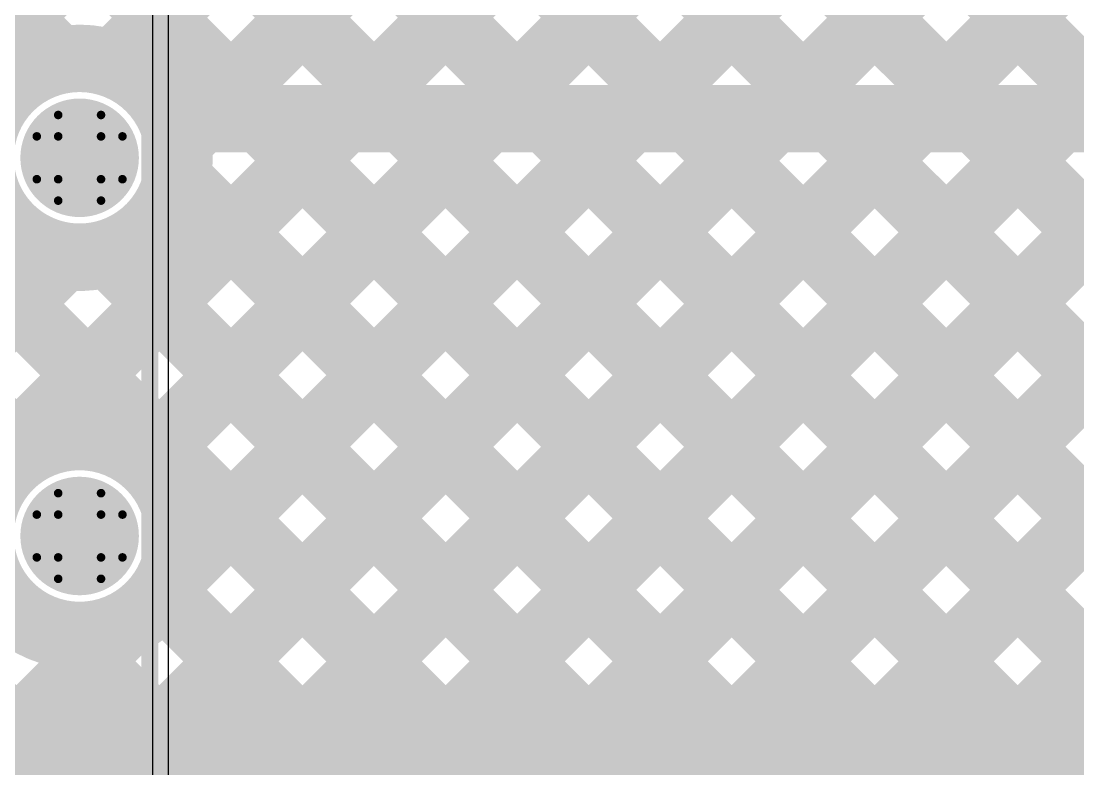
# Model space of a CAD drawing. Header units: millimetres. Extents: x 13 to 259, y -2 to 326.
# Drawn here: x 101 to 107.27, y 82.09 to 86.53 of the extents above; entities that cross this region are included whole.
import ezdxf

# ---------------------------------------------------------------- set-up
doc = ezdxf.new("R2010")
doc.units = ezdxf.units.MM
for name, color, linetype in [('BottomLayer', 5, 'Continuous'), ('BottomSolder', 6, 'Continuous'), ('ConnectLayer', 7, 'Continuous'), ('DrillDrawing', 1, 'Continuous'), ('Mechanical34', 56, 'Continuous'), ('MidLayer1', 16, 'Continuous'), ('MidLayer2', 76, 'Continuous'), ('MidLayer3', 90, 'Continuous'), ('MidLayer4', 156, 'Continuous'), ('MidLayer5', 130, 'Continuous'), ('MidLayer6', 216, 'Continuous'), ('MultiLayer', 9, 'Continuous'), ('TopLayer', 1, 'Continuous'), ('TopSolder', 216, 'Continuous')]:
    doc.layers.add(name, color=color, linetype=linetype)

msp = doc.modelspace()

# ---------------------------------------------------------------- linework, layer by layer
at = {"layer": 'BottomLayer', "const_width": 0.25}
for points in [[(101.225, 85.7185, 1), (101.475, 85.7185, 1)], [(101.225, 83.475, 1), (101.475, 83.475, 1)]]:
    msp.add_lwpolyline(points, format="xyb", close=True, dxfattribs=at)
at = {"layer": 'BottomSolder', "const_width": 0.3516}
for points in [[(101.1742, 85.7185, 1), (101.5258, 85.7185, 1)], [(101.1742, 83.475, 1), (101.5258, 83.475, 1)]]:
    msp.add_lwpolyline(points, format="xyb", close=True, dxfattribs=at)
at = {"layer": 'ConnectLayer'}
msp.add_line((101.8751, 126.825), (101.875, 76.8), dxfattribs=at)
at = {"layer": 'ConnectLayer', "const_width": 0.4}
for points in [[(102.1605, 79.2502), (131.7888, 108.8785)], [(102.1605, 79.2502), (131.7888, 108.8785)], [(102.1717, 78.4129), (131.6469, 107.8881)], [(102.1717, 78.4129), (131.6469, 107.8881)], [(102.4287, 77.8214), (124.7282, 100.1209)], [(102.4287, 77.8214), (124.7282, 100.1209)], [(89.4907, 72.5202), (113.0827, 96.1121)], [(89.4907, 72.5202), (113.0827, 96.1121)], [(101.7383, 83.9192), (113.9397, 96.1206)], [(101.7383, 83.9192), (113.9397, 96.1206)], [(101.9328, 85.8108), (112.2337, 96.1116)], [(101.9328, 85.8108), (112.2337, 96.1116)], [(103.1468, 77.6909), (121.4747, 96.0189)], [(103.1468, 77.6909), (121.4747, 96.0189)], [(101.8767, 83.2091), (113.9469, 95.2793)], [(101.8767, 83.2091), (113.9469, 95.2793)], [(100.5867, 81.0706), (114.569, 95.0528)], [(100.5867, 81.0706), (114.569, 95.0528)], [(101.945, 79.8833), (116.8273, 94.7656)], [(101.945, 79.8833), (116.8273, 94.7656)], [(99.3205, 82.35), (111.0205, 94.05)], [(101.7383, 83.9193), (111.8691, 94.05)], [(101.8661, 82.35), (113.5661, 94.05)], [(101.8768, 83.2092), (112.7176, 94.05)], [(101.7125, 81.3478), (113.9905, 93.6259)], [(101.7125, 81.3478), (113.9905, 93.6259)], [(102.7147, 82.35), (113.9905, 93.6259)], [(101.9102, 80.697), (114.7381, 93.5249)], [(101.9102, 80.697), (114.7381, 93.5249)], [(103.5632, 82.35), (114.4714, 93.2582)], [(104.4117, 82.35), (115.2667, 93.205)], [(105.2602, 82.35), (116.1152, 93.205)], [(106.1088, 82.35), (116.9638, 93.205)], [(106.9573, 82.35), (117.8123, 93.205)], [(101.5479, 86.2744), (107.6577, 92.3842)], [(101.5479, 86.2744), (107.6577, 92.3842)], [(102.0384, 91.4257), (121.5796, 71.8845)], [(102.0384, 91.4257), (121.5796, 71.8845)], [(101.7373, 90.8783), (114.7293, 77.8863)], [(101.7373, 90.8783), (114.7293, 77.8863)], [(101.3245, 90.4425), (114.2478, 77.5192)], [(101.3245, 90.4425), (114.2478, 77.5192)], [(100.8025, 90.1161), (119.2042, 71.7144)], [(100.8025, 90.1161), (119.2042, 71.7144)], [(100.1477, 89.9223), (112.2056, 77.8644)], [(100.1477, 89.9223), (112.2056, 77.8644)], [(98.1141, 89.4104), (101.2285, 86.2959)], [(98.1141, 89.4104), (101.2285, 86.2959)], [(104.9614, 88.5027), (111.114, 82.35)], [(104.5371, 88.0784), (110.2655, 82.35)], [(99.8493, 87.675), (101.2285, 86.2959)], [(101.5479, 86.2744), (102.9485, 87.675)], [(101.9328, 85.8108), (103.797, 87.675)], [(102.3949, 87.675), (107.7199, 82.35)], [(103.2435, 87.675), (108.5685, 82.35)], [(104.092, 87.675), (109.417, 82.35)], [(98.187, 87.6403), (113.1386, 72.6887)], [(98.187, 87.6403), (113.1386, 72.6887)], [(101.9364, 87.285), (106.8714, 82.35)], [(101.9365, 87.285), (111.8001, 77.4214)], [(101.9365, 87.285), (111.8001, 77.4214)], [(98.6455, 87.1818), (103.4773, 82.35)], [(97.8245, 87.1544), (101.0169, 83.9619)], [(97.8245, 87.1544), (101.0169, 83.9619)], [(101.5702, 86.8026), (106.0229, 82.35)], [(101.5703, 86.8027), (116.8879, 71.4851)], [(101.5703, 86.8027), (116.8879, 71.4851)], [(87.012, 72.587), (101.2035, 86.7785)], [(87.012, 72.587), (101.2035, 86.7785)], [(98.3703, 83.9453), (101.2035, 86.7785)], [(98.3703, 83.9453), (101.2035, 86.7785)], [(98.3703, 86.6085), (101.0169, 83.9619)], [(96.3356, 79.365), (102.9206, 85.95)], [(98.95, 85.95), (100.8074, 85.95)], [(99.0288, 85.95), (101.0169, 83.9619)], [(99.8774, 85.95), (106.4624, 79.365)], [(100.5867, 81.0706), (105.4661, 85.95)], [(101.7125, 81.3478), (106.3147, 85.95)], [(101.7383, 83.9192), (103.7691, 85.95)], [(101.8767, 83.2091), (104.6176, 85.95)], [(101.8927, 85.95), (119.1177, 85.95)], [(101.9102, 80.697), (107.1632, 85.95)], [(101.9328, 85.8108), (102.072, 85.95)], [(101.945, 79.8833), (108.0117, 85.95)], [(102.2753, 79.365), (108.8603, 85.95)], [(102.4229, 85.95), (109.0079, 79.365)], [(103.1238, 79.365), (109.7088, 85.95)], [(103.2715, 85.95), (109.8565, 79.365)], [(103.9723, 79.365), (110.5573, 85.95)], [(104.12, 85.95), (110.705, 79.365)], [(104.8208, 79.365), (111.4058, 85.95)], [(104.9685, 85.95), (111.5535, 79.365)], [(105.817, 85.95), (112.402, 79.365)], [(106.6656, 85.95), (113.2506, 79.365)], [(101.9274, 85.597), (109.6963, 77.8281)], [(101.9274, 85.597), (109.6963, 77.8281)], [(101.9274, 85.597), (105.1743, 82.35)], [(101.9274, 85.597), (108.1594, 79.365)], [(93.5961, 77.474), (101.2578, 85.1358)], [(93.5961, 77.474), (101.2578, 85.1358)], [(95.487, 79.365), (101.2578, 85.1358)], [(98.472, 82.35), (101.2578, 85.1358)], [(101.5218, 85.1541), (109.3693, 77.3066)], [(101.5218, 85.1541), (109.3693, 77.3066)], [(101.5218, 85.1541), (104.3258, 82.35)], [(101.5218, 85.1541), (107.3109, 79.365)], [(98.2819, 84.9998), (100.9317, 82.35)], [(98.6987, 84.5831), (111.5046, 71.7771)], [(98.6987, 84.5831), (111.5046, 71.7771)], [(98.6987, 84.5831), (103.9168, 79.365)], [(101.837, 83.1419), (107.1985, 77.7803)], [(101.837, 83.1419), (107.1985, 77.7803)], [(101.837, 83.1419), (105.6138, 79.365)], [(101.837, 83.1418), (102.6288, 82.35)], [(98.8076, 80.9885), (100.9058, 83.0867)], [(98.8076, 80.9885), (100.9058, 83.0867)], [(98.8076, 80.9885), (100.9058, 83.0867)], [(100.1691, 82.35), (100.9058, 83.0867)], [(99.8696, 81.202), (101.6159, 82.9483)], [(99.8696, 81.202), (101.6159, 82.9483)], [(99.8696, 81.202), (101.6159, 82.9483)], [(101.0176, 82.35), (101.6159, 82.9483)], [(101.2336, 82.8966), (101.7802, 82.35)], [(101.2337, 82.8966), (106.9673, 77.163)], [(101.2337, 82.8966), (106.9673, 77.163)], [(101.2337, 82.8966), (104.7653, 79.365)], [(98.3703, 82.35), (122.175, 82.35)]]:
    msp.add_lwpolyline(points, dxfattribs=at)
at = {"layer": 'ConnectLayer'}
for points, const_width in [([(101.94, 85.7185, 1), (100.76, 85.7185, 1)], 0.4), ([(101.94, 85.7185, 1), (100.76, 85.7185, 1)], 0.4), ([(101.94, 85.7185, 1), (100.76, 85.7185, 1)], 0.4), ([(101.1285, 86.2959, 1), (101.3285, 86.2959, 1)], 0.2), ([(101.1285, 86.2959, 1), (101.3285, 86.2959, 1)], 0.2), ([(101.1285, 86.2959, 1), (101.3285, 86.2959, 1)], 0.2), ([(101.4479, 86.2744, 1), (101.6479, 86.2744, 1)], 0.2), ([(101.4479, 86.2744, 1), (101.6479, 86.2744, 1)], 0.2), ([(101.4479, 86.2744, 1), (101.6479, 86.2744, 1)], 0.2), ([(100.7074, 85.95, 1), (100.9074, 85.95, 1)], 0.2), ([(100.7074, 85.95, 1), (100.9074, 85.95, 1)], 0.2), ([(101.7927, 85.95, 1), (101.9927, 85.95, 1)], 0.2), ([(101.7927, 85.95, 1), (101.9927, 85.95, 1)], 0.2), ([(101.972, 85.95, 1), (102.172, 85.95, 1)], 0.2), ([(102.3229, 85.95, 1), (102.5229, 85.95, 1)], 0.2), ([(102.8206, 85.95, 1), (103.0206, 85.95, 1)], 0.2), ([(103.1715, 85.95, 1), (103.3715, 85.95, 1)], 0.2), ([(103.6691, 85.95, 1), (103.8691, 85.95, 1)], 0.2), ([(104.02, 85.95, 1), (104.22, 85.95, 1)], 0.2), ([(104.5176, 85.95, 1), (104.7176, 85.95, 1)], 0.2), ([(104.8685, 85.95, 1), (105.0685, 85.95, 1)], 0.2), ([(105.3661, 85.95, 1), (105.5661, 85.95, 1)], 0.2), ([(105.717, 85.95, 1), (105.917, 85.95, 1)], 0.2), ([(106.2147, 85.95, 1), (106.4147, 85.95, 1)], 0.2), ([(106.5656, 85.95, 1), (106.7656, 85.95, 1)], 0.2), ([(107.0632, 85.95, 1), (107.2632, 85.95, 1)], 0.2), ([(101.8328, 85.8108, 1), (102.0328, 85.8108, 1)], 0.2), ([(101.8328, 85.8108, 1), (102.0328, 85.8108, 1)], 0.2), ([(101.8328, 85.8108, 1), (102.0328, 85.8108, 1)], 0.2), ([(101.8328, 85.8108, 1), (102.0328, 85.8108, 1)], 0.2), ([(101.84, 85.7185, 1), (102.04, 85.7185, 1)], 0.2), ([(101.84, 85.7185, 1), (102.04, 85.7185, 1)], 0.2), ([(101.84, 85.7185, 1), (102.04, 85.7185, 1)], 0.2), ([(101.84, 85.7185, 1), (102.04, 85.7185, 1)], 0.2), ([(101.84, 85.7185, 1), (102.04, 85.7185, 1)], 0.2), ([(101.8274, 85.597, 1), (102.0274, 85.597, 1)], 0.2), ([(101.8274, 85.597, 1), (102.0274, 85.597, 1)], 0.2), ([(101.8274, 85.597, 1), (102.0274, 85.597, 1)], 0.2), ([(101.8274, 85.597, 1), (102.0274, 85.597, 1)], 0.2), ([(101.1578, 85.1358, 1), (101.3578, 85.1358, 1)], 0.2), ([(101.1578, 85.1358, 1), (101.3578, 85.1358, 1)], 0.2), ([(101.1578, 85.1358, 1), (101.3578, 85.1358, 1)], 0.2), ([(101.1578, 85.1358, 1), (101.3578, 85.1358, 1)], 0.2), ([(101.4218, 85.1541, 1), (101.6218, 85.1541, 1)], 0.2), ([(101.4218, 85.1541, 1), (101.6218, 85.1541, 1)], 0.2), ([(101.4218, 85.1541, 1), (101.6218, 85.1541, 1)], 0.2), ([(101.4218, 85.1541, 1), (101.6218, 85.1541, 1)], 0.2), ([(101.94, 83.475, 1), (100.76, 83.475, 1)], 0.4), ([(101.94, 83.475, 1), (100.76, 83.475, 1)], 0.4), ([(101.94, 83.475, 1), (100.76, 83.475, 1)], 0.4), ([(101.94, 83.475, 1), (100.76, 83.475, 1)], 0.4), ([(100.9169, 83.9619, 1), (101.1169, 83.9619, 1)], 0.2), ([(100.9169, 83.9619, 1), (101.1169, 83.9619, 1)], 0.2), ([(100.9169, 83.9619, 1), (101.1169, 83.9619, 1)], 0.2), ([(100.9169, 83.9619, 1), (101.1169, 83.9619, 1)], 0.2), ([(101.6383, 83.9193, 1), (101.8383, 83.9193, 1)], 0.2), ([(101.6383, 83.9192, 1), (101.8383, 83.9192, 1)], 0.2), ([(101.6383, 83.9192, 1), (101.8383, 83.9192, 1)], 0.2), ([(101.6383, 83.9192, 1), (101.8383, 83.9192, 1)], 0.2), ([(101.84, 83.475, 1), (102.04, 83.475, 1)], 0.2), ([(101.84, 83.475, 1), (102.04, 83.475, 1)], 0.2), ([(101.84, 83.475, 1), (102.04, 83.475, 1)], 0.2), ([(101.84, 83.475, 1), (102.04, 83.475, 1)], 0.2), ([(101.7767, 83.2091, 1), (101.9767, 83.2091, 1)], 0.2), ([(101.7767, 83.2091, 1), (101.9767, 83.2091, 1)], 0.2), ([(101.7767, 83.2091, 1), (101.9767, 83.2091, 1)], 0.2), ([(101.7768, 83.2092, 1), (101.9768, 83.2092, 1)], 0.2), ([(101.737, 83.1419, 1), (101.937, 83.1419, 1)], 0.2), ([(101.737, 83.1419, 1), (101.937, 83.1419, 1)], 0.2), ([(101.737, 83.1419, 1), (101.937, 83.1419, 1)], 0.2), ([(101.737, 83.1418, 1), (101.937, 83.1418, 1)], 0.2), ([(100.8058, 83.0867, 1), (101.0058, 83.0867, 1)], 0.2), ([(100.8058, 83.0867, 1), (101.0058, 83.0867, 1)], 0.2), ([(100.8058, 83.0867, 1), (101.0058, 83.0867, 1)], 0.2), ([(100.8058, 83.0867, 1), (101.0058, 83.0867, 1)], 0.2), ([(101.5159, 82.9483, 1), (101.7159, 82.9483, 1)], 0.2), ([(101.5159, 82.9483, 1), (101.7159, 82.9483, 1)], 0.2), ([(101.5159, 82.9483, 1), (101.7159, 82.9483, 1)], 0.2), ([(101.5159, 82.9483, 1), (101.7159, 82.9483, 1)], 0.2), ([(101.1336, 82.8966, 1), (101.3336, 82.8966, 1)], 0.2), ([(101.1337, 82.8966, 1), (101.3337, 82.8966, 1)], 0.2), ([(101.1337, 82.8966, 1), (101.3337, 82.8966, 1)], 0.2), ([(101.1337, 82.8966, 1), (101.3337, 82.8966, 1)], 0.2), ([(100.8317, 82.35, 1), (101.0317, 82.35, 1)], 0.2), ([(100.9176, 82.35, 1), (101.1176, 82.35, 1)], 0.2), ([(101.6802, 82.35, 1), (101.8802, 82.35, 1)], 0.2), ([(101.7661, 82.35, 1), (101.9661, 82.35, 1)], 0.2), ([(102.5288, 82.35, 1), (102.7288, 82.35, 1)], 0.2), ([(102.6147, 82.35, 1), (102.8147, 82.35, 1)], 0.2), ([(103.3773, 82.35, 1), (103.5773, 82.35, 1)], 0.2), ([(103.4632, 82.35, 1), (103.6632, 82.35, 1)], 0.2), ([(104.2258, 82.35, 1), (104.4258, 82.35, 1)], 0.2), ([(104.3117, 82.35, 1), (104.5117, 82.35, 1)], 0.2), ([(105.0743, 82.35, 1), (105.2743, 82.35, 1)], 0.2), ([(105.1602, 82.35, 1), (105.3602, 82.35, 1)], 0.2), ([(105.9229, 82.35, 1), (106.1229, 82.35, 1)], 0.2), ([(106.0088, 82.35, 1), (106.2088, 82.35, 1)], 0.2), ([(106.7714, 82.35, 1), (106.9714, 82.35, 1)], 0.2), ([(106.8573, 82.35, 1), (107.0573, 82.35, 1)], 0.2)]:
    msp.add_lwpolyline(points, format="xyb", close=True, dxfattribs=dict(at, const_width=const_width))
at = {"layer": 'ConnectLayer', "const_width": 0.4}
for points in [[(101.94, 85.7185, -1.225026), (100.8074, 85.95)], [(101.8927, 85.95, -0.101134), (101.94, 85.7185)]]:
    msp.add_lwpolyline(points, format="xyb", dxfattribs=at)
at = {"layer": 'DrillDrawing', "const_width": 0.0508}
for points in [[(101.223, 85.8455), (101.223, 85.9725)], [(101.223, 85.9725), (101.477, 85.9725)], [(101.477, 85.8455), (101.477, 85.9725)], [(101.096, 85.5915), (101.096, 85.8455)], [(101.096, 85.8455), (101.223, 85.8455)], [(101.477, 85.8455), (101.604, 85.8455)], [(101.604, 85.5915), (101.604, 85.8455)], [(101.096, 85.5915), (101.223, 85.5915)], [(101.223, 85.4645), (101.223, 85.5915)], [(101.477, 85.5915), (101.604, 85.5915)], [(101.477, 85.4645), (101.477, 85.5915)], [(101.223, 85.4645), (101.477, 85.4645)], [(101.223, 83.602), (101.223, 83.729)], [(101.223, 83.729), (101.477, 83.729)], [(101.477, 83.602), (101.477, 83.729)], [(101.096, 83.348), (101.096, 83.602)], [(101.096, 83.602), (101.223, 83.602)], [(101.477, 83.602), (101.604, 83.602)], [(101.604, 83.348), (101.604, 83.602)], [(101.096, 83.348), (101.223, 83.348)], [(101.223, 83.221), (101.223, 83.348)], [(101.477, 83.348), (101.604, 83.348)], [(101.477, 83.221), (101.477, 83.348)], [(101.223, 83.221), (101.477, 83.221)]]:
    msp.add_lwpolyline(points, dxfattribs=at)
at = {"layer": 'DrillDrawing', "const_width": 0.0254}
for points in [[(101.2103, 85.9725, 1), (101.2357, 85.9725, 1)], [(101.2103, 85.9725, 1), (101.2357, 85.9725, 1)], [(101.4643, 85.9725, 1), (101.4897, 85.9725, 1)], [(101.4643, 85.9725, 1), (101.4897, 85.9725, 1)], [(101.0833, 85.8455, 1), (101.1087, 85.8455, 1)], [(101.0833, 85.8455, 1), (101.1087, 85.8455, 1)], [(101.2103, 85.8455, 1), (101.2357, 85.8455, 1)], [(101.2103, 85.8455, 1), (101.2357, 85.8455, 1)], [(101.4643, 85.8455, 1), (101.4897, 85.8455, 1)], [(101.4643, 85.8455, 1), (101.4897, 85.8455, 1)], [(101.5913, 85.8455, 1), (101.6167, 85.8455, 1)], [(101.5913, 85.8455, 1), (101.6167, 85.8455, 1)], [(101.0833, 85.5915, 1), (101.1087, 85.5915, 1)], [(101.0833, 85.5915, 1), (101.1087, 85.5915, 1)], [(101.2103, 85.5915, 1), (101.2357, 85.5915, 1)], [(101.2103, 85.5915, 1), (101.2357, 85.5915, 1)], [(101.4643, 85.5915, 1), (101.4897, 85.5915, 1)], [(101.4643, 85.5915, 1), (101.4897, 85.5915, 1)], [(101.5913, 85.5915, 1), (101.6167, 85.5915, 1)], [(101.5913, 85.5915, 1), (101.6167, 85.5915, 1)], [(101.2103, 85.4645, 1), (101.2357, 85.4645, 1)], [(101.2103, 85.4645, 1), (101.2357, 85.4645, 1)], [(101.4643, 85.4645, 1), (101.4897, 85.4645, 1)], [(101.4643, 85.4645, 1), (101.4897, 85.4645, 1)], [(101.2103, 83.729, 1), (101.2357, 83.729, 1)], [(101.2103, 83.729, 1), (101.2357, 83.729, 1)], [(101.4643, 83.729, 1), (101.4897, 83.729, 1)], [(101.4643, 83.729, 1), (101.4897, 83.729, 1)], [(101.0833, 83.602, 1), (101.1087, 83.602, 1)], [(101.0833, 83.602, 1), (101.1087, 83.602, 1)], [(101.2103, 83.602, 1), (101.2357, 83.602, 1)], [(101.2103, 83.602, 1), (101.2357, 83.602, 1)], [(101.4643, 83.602, 1), (101.4897, 83.602, 1)], [(101.4643, 83.602, 1), (101.4897, 83.602, 1)], [(101.5913, 83.602, 1), (101.6167, 83.602, 1)], [(101.5913, 83.602, 1), (101.6167, 83.602, 1)], [(101.0833, 83.348, 1), (101.1087, 83.348, 1)], [(101.0833, 83.348, 1), (101.1087, 83.348, 1)], [(101.2103, 83.348, 1), (101.2357, 83.348, 1)], [(101.2103, 83.348, 1), (101.2357, 83.348, 1)], [(101.4643, 83.348, 1), (101.4897, 83.348, 1)], [(101.4643, 83.348, 1), (101.4897, 83.348, 1)], [(101.5913, 83.348, 1), (101.6167, 83.348, 1)], [(101.5913, 83.348, 1), (101.6167, 83.348, 1)], [(101.2103, 83.221, 1), (101.2357, 83.221, 1)], [(101.2103, 83.221, 1), (101.2357, 83.221, 1)], [(101.4643, 83.221, 1), (101.4897, 83.221, 1)], [(101.4643, 83.221, 1), (101.4897, 83.221, 1)]]:
    msp.add_lwpolyline(points, format="xyb", close=True, dxfattribs=at)
at = {"layer": 'Mechanical34', "const_width": 0.1}
msp.add_lwpolyline([(101.7666, 79.425), (101.7666, 125.0784)], dxfattribs=at)
at = {"layer": 'MidLayer1', "const_width": 0.25}
for points in [[(101.225, 85.7185, 1), (101.475, 85.7185, 1)], [(101.225, 83.475, 1), (101.475, 83.475, 1)]]:
    msp.add_lwpolyline(points, format="xyb", close=True, dxfattribs=at)
at = {"layer": 'MidLayer2', "const_width": 0.25}
for points in [[(101.225, 85.7185, 1), (101.475, 85.7185, 1)], [(101.225, 83.475, 1), (101.475, 83.475, 1)]]:
    msp.add_lwpolyline(points, format="xyb", close=True, dxfattribs=at)
at = {"layer": 'MidLayer3', "const_width": 0.12}
msp.add_lwpolyline([(98.95, 86.35), (119.1177, 86.35)], dxfattribs=at)
at = {"layer": 'MidLayer3', "const_width": 0.25}
for points in [[(101.225, 85.7185, 1), (101.475, 85.7185, 1)], [(101.225, 83.475, 1), (101.475, 83.475, 1)]]:
    msp.add_lwpolyline(points, format="xyb", close=True, dxfattribs=at)
at = {"layer": 'MidLayer4', "const_width": 0.25}
for points in [[(101.225, 85.7185, 1), (101.475, 85.7185, 1)], [(101.225, 83.475, 1), (101.475, 83.475, 1)]]:
    msp.add_lwpolyline(points, format="xyb", close=True, dxfattribs=at)
at = {"layer": 'MidLayer5', "const_width": 0.25}
for points in [[(101.225, 85.7185, 1), (101.475, 85.7185, 1)], [(101.225, 83.475, 1), (101.475, 83.475, 1)]]:
    msp.add_lwpolyline(points, format="xyb", close=True, dxfattribs=at)
at = {"layer": 'MidLayer6', "const_width": 0.25}
for points in [[(101.225, 85.7185, 1), (101.475, 85.7185, 1)], [(101.225, 83.475, 1), (101.475, 83.475, 1)]]:
    msp.add_lwpolyline(points, format="xyb", close=True, dxfattribs=at)
at = {"layer": 'MultiLayer', "const_width": 0.25}
for points in [[(101.225, 85.7185, 1), (101.475, 85.7185, 1)], [(101.225, 83.475, 1), (101.475, 83.475, 1)]]:
    msp.add_lwpolyline(points, format="xyb", close=True, dxfattribs=at)
at = {"layer": 'TopLayer'}
msp.add_line((101.785, 78.2659), (101.785, 108.6726), dxfattribs=at)
at = {"layer": 'TopLayer', "const_width": 0.25}
for points in [[(101.225, 85.7185, 1), (101.475, 85.7185, 1)], [(101.225, 83.475, 1), (101.475, 83.475, 1)]]:
    msp.add_lwpolyline(points, format="xyb", close=True, dxfattribs=at)
at = {"layer": 'TopSolder', "const_width": 0.3516}
for points in [[(101.1742, 85.7185, 1), (101.5258, 85.7185, 1)], [(101.1742, 83.475, 1), (101.5258, 83.475, 1)]]:
    msp.add_lwpolyline(points, format="xyb", close=True, dxfattribs=at)

doc.saveas('drawing.dxf')
